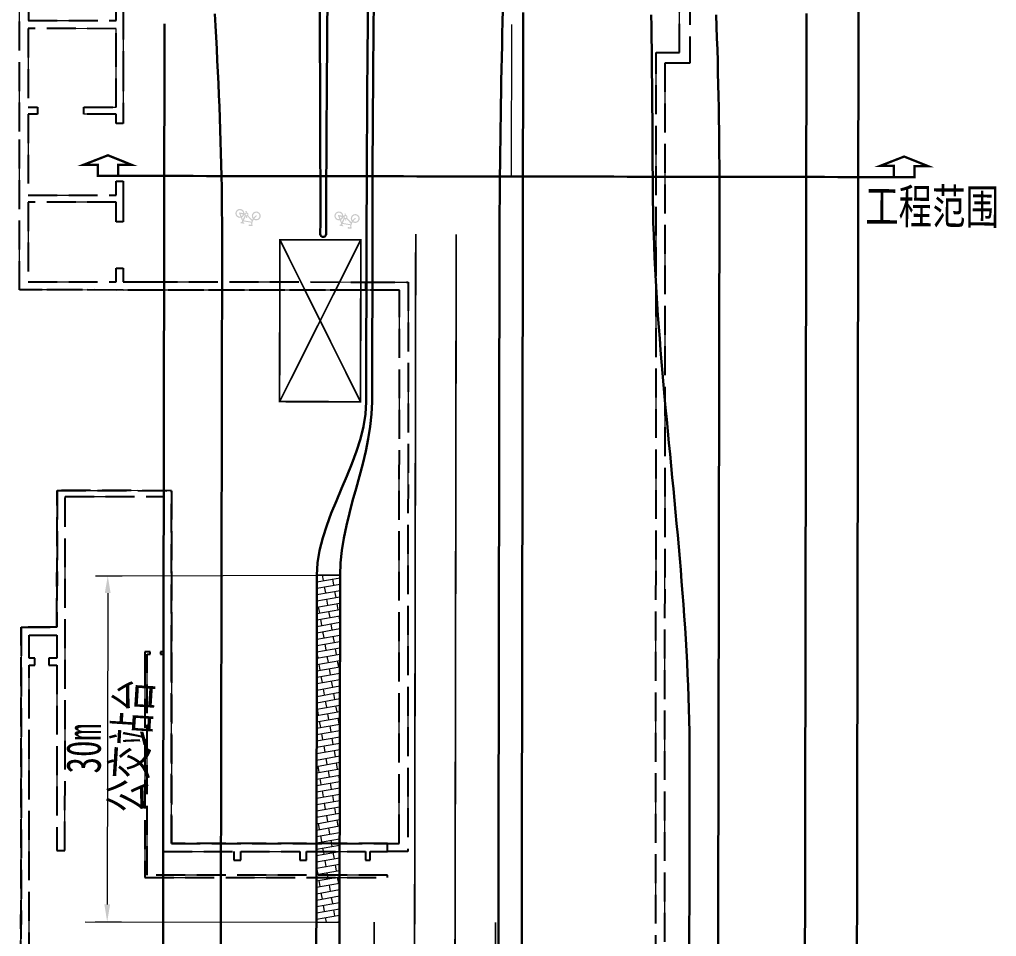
# Model space of a CAD drawing. Extents: x 0 to 531375, y 0 to 4335249.
# Drawn here: x 497930.1 to 498014.6, y 4326438.1 to 4326517.4 of the extents above; entities that cross this region are included whole.
import ezdxf

# ---------------------------------------------------------------- set-up
doc = ezdxf.new("R2010")
doc.units = 0
doc.header["$PDMODE"] = 1
for name, pattern in [('ACAD_ISO03W100', [30, 12, -18]), ('ACAD_ISO12W100', [21, 12, -3, 0, -3, 0, -3]), ('BX2-4', [6, 2, -4]), ('DASH', [0.35, 0.25, -0.1])]:
    doc.linetypes.add(name, pattern=pattern)
doc.layers.get('0').update_dxf_attribs({"lineweight": 15})
doc.layers.get('Defpoints').update_dxf_attribs({"color": 8, "lineweight": 15})
for name, color, linetype, lineweight in [('0.15匝道2-4线', 7, 'BX2-4', 15), ('1_平面辅助线', 8, 'Continuous', 15), ('_平面辅助线', 7, 'Continuous', 15), ('_纵断面竖曲线', 7, 'Continuous', 15), ('dl-gh', 7, 'ACAD_ISO12W100', 15), ('tj-标线', 7, 'Continuous', 15), ('ZHUCIBX', 7, 'Continuous', 15), ('地铁', 4, 'Continuous', 15), ('工程界面', 7, 'Continuous', 15), ('道路偏置线', 3, 'Continuous', 30)]:
    doc.layers.add(name, color=color, linetype=linetype, lineweight=lineweight)
doc.styles.add('EICAD', font='仿宋_GB2312.TTF', dxfattribs={"width": 0.707, "height": 3})
doc.styles.get("Standard").update_dxf_attribs({"font": '', "width": 0.7})
doc.styles.get('Standard').set_extended_font_data('仿宋_GB2312')
doc.dimstyles.new('ISO-25', dxfattribs={"dimscale": 0, "dimtxt": 3, "dimasz": 1.5, "dimexe": 1.25, "dimexo": 0.625, "dimtad": 1, "dimlfac": 100, "dimdsep": 46, "dimtxsty": 'Standard', "dimblk": 'ARCHTICK', "dimcen": 2.5, "dimclrd": 256, "dimclrt": 256, "dimadec": 0, "dimazin": 0, "dimtfac": 1, "dimtmove": 0, "dimatfit": 3, "dimfxl": 3.5, "dimfxlon": 1, "dimlwd": -1, "dimlwe": -1, "dimarcsym": 0})

# ---------------------------------------------------------------- blocks, each defined once
blk = doc.blocks.new('*D34')
at = {"layer": '_平面辅助线', "color": 0}
for p, q in [((497936.667, 4326469.278), (497938.971, 4326469.274)), ((497936.619, 4326439.351), (497938.924, 4326439.347))]:
    blk.add_line(p, q, dxfattribs=at)
at = {"layer": '_平面辅助线'}
blk.add_line((497937.719, 4326467.776), (497937.676, 4326440.849), dxfattribs=at)
for points in [[(497937.969, 4326467.776), (497937.469, 4326467.777), (497937.721, 4326469.276)], [(497937.426, 4326440.85), (497937.926, 4326440.849), (497937.674, 4326439.349)]]:
    blk.add_solid(points, dxfattribs=at)
at = {"layer": 'Defpoints', "color": 0}
for p in [(497936.042, 4326469.279), (497935.994, 4326439.352), (497937.674, 4326439.349)]:
    blk.add_point(p, dxfattribs=at)
at = {"layer": '_平面辅助线', "insert": (497935.645, 4326454.316), "char_height": 3, "attachment_point": 5, "rotation": 89.90926}
blk.add_mtext('30m', dxfattribs=at)
blk = doc.blocks.new('总图提取 2015 11 6')
at = {"layer": '地铁', "linetype": 'DASH', "lineweight": -3, "ltscale": 10}
for points in [[(106971.239, 294092.133), (106971.252, 294122.08)], [(106971.998, 294111.329), (106971.994, 294101.729), (106979.594, 294101.726), (106979.594, 294102.576)], [(106980.194, 294102.576), (106980.192, 294098.126), (106980.19, 294092.826), (106979.59, 294092.826), (106979.59, 294093.626), (106976.79, 294093.627), (106976.79, 294094.227), (106979.59, 294094.226), (106979.592, 294098.126), (106979.593, 294101.026), (106971.993, 294101.029), (106971.99, 294094.229), (106972.79, 294094.229), (106972.79, 294093.629), (106971.99, 294093.629), (106971.987, 294086.629), (106979.587, 294086.626), (106979.588, 294087.826), (106980.188, 294087.826), (106980.187, 294086.376), (106980.187, 294086.376), (106980.187, 294085.776), (106980.187, 294085.776), (106980.187, 294085.776), (106980.187, 294085.776), (106980.186, 294084.326), (106979.586, 294084.326), (106979.586, 294084.326), (106979.586, 294084.326), (106979.586, 294084.326), (106979.586, 294084.326), (106979.587, 294086.026), (106971.987, 294086.029), (106971.984, 294079.129), (106979.584, 294079.126), (106979.584, 294080.326), (106980.184, 294080.326), (106980.184, 294079.126), (106981.984, 294079.125), (106981.984, 294079.125), (106982.384, 294079.125), (106982.384, 294079.125), (107001.184, 294079.117), (107001.184, 294078.417), (106971.234, 294078.43), (106971.239, 294092.133)], [(106984.459, 293903.274), (106974.209, 293903.278), (106974.229, 293950.428), (107004.279, 293950.415), (107004.308, 294019.665), (106971.358, 294019.68), (106971.371, 294049.28), (106974.471, 294049.278), (106974.476, 294061.078), (106984.376, 294061.074), (106984.37, 294046.947), (106984.363, 294030.574), (107004.063, 294030.566), (107004.084, 294078.416), (106971.234, 294078.43), (106971.239, 294092.133), (106971.252, 294122.08)], [(107029.199, 294114.355), (107029.192, 294098.055), (107027.042, 294098.056), (107026.996, 293989.331), (107046.746, 293989.322), (107046.759, 294021.372), (107055.159, 294021.369), (107055.128, 293947.369), (107046.728, 293947.372), (107046.741, 293979.422), (107026.991, 293979.431), (107026.967, 293922.956), (107027.117, 293922.806), (107027.11, 293906.506), (107001.71, 293906.517), (107001.71, 293906.666), (106984.46, 293906.674), (106984.459, 293903.274)], [(106984.376, 294061.074), (106974.476, 294061.078), (106974.471, 294049.278), (106971.371, 294049.28), (106971.358, 294019.68)], [(106972.059, 294020.379), (106972.07, 294045.979), (106972.57, 294045.979), (106972.57, 294046.579), (106972.07, 294046.579), (106972.071, 294048.579), (106974.471, 294048.578), (106974.47, 294046.578), (106973.77, 294046.579), (106973.77, 294045.979), (106974.47, 294045.978), (106974.463, 294029.951), (106975.163, 294029.951), (106975.176, 294060.578), (106983.676, 294060.574), (106983.67, 294047.147), (106983.42, 294047.147), (106983.42, 294046.947), (106983.67, 294046.947), (106983.663, 294029.874), (106989.763, 294029.872), (106989.763, 294029.122), (106990.363, 294029.121), (106990.363, 294029.871), (106995.463, 294029.869), (106995.463, 294029.119), (106996.063, 294029.119), (106996.063, 294029.869), (107001.163, 294029.867), (107001.163, 294029.117), (107001.563, 294029.117), (107001.563, 294029.867), (107003.063, 294029.866), (107003.063, 294030.566), (106984.363, 294030.574), (106984.37, 294046.947), (106984.376, 294061.074), (106984.376, 294060.574)]]:
    blk.add_lwpolyline(points, dxfattribs=at)
for points in [[(107001.209, 294113.467), (107001.209, 294114.367), (107029.199, 294114.355), (107029.192, 294098.055), (107027.042, 294098.056), (107026.996, 293989.331), (107027.996, 293989.33), (107027.995, 293988.63), (107026.245, 293988.631), (107026.292, 294098.956), (107028.292, 294098.955), (107028.299, 294113.455)], [(107004.813, 294029.865), (107003.063, 294029.866), (107003.063, 294030.566), (107004.063, 294030.566), (107004.084, 294078.416), (107001.184, 294078.417), (107001.184, 294079.117), (107004.834, 294079.115)], [(107003.062, 294027.816), (106982.262, 294027.825), (106982.27, 294046.948), (106982.52, 294046.947), (106982.52, 294047.147), (106982.07, 294047.148), (106982.07, 294046.575), (106982.062, 294027.625), (107003.062, 294027.616)]]:
    blk.add_lwpolyline(points, close=True, dxfattribs=at)
blk = doc.blocks.new('A$C1FB5052D')
blk.add_blockref('总图提取 2015 11 6', (-107044.525, -294821.727))
blk = doc.blocks.new('天津2000地铁')
at = {"layer": '地铁', "linetype": 'DASH', "ltscale": 20}
for points in [[(-73.286, -729.594), (-73.273, -699.647)], [(-72.528, -710.398), (-72.532, -719.998), (-64.932, -720.001), (-64.932, -719.151)], [(-64.332, -719.151), (-64.333, -723.601), (-64.336, -728.901), (-64.936, -728.901), (-64.935, -728.101), (-67.735, -728.1), (-67.735, -727.5), (-64.935, -727.501), (-64.933, -723.601), (-64.932, -720.701), (-72.532, -720.698), (-72.535, -727.498), (-71.735, -727.498), (-71.735, -728.098), (-72.535, -728.098), (-72.538, -735.098), (-64.938, -735.101), (-64.938, -733.901), (-64.338, -733.901), (-64.338, -735.351), (-64.338, -735.351), (-64.339, -735.951), (-64.339, -735.951), (-64.339, -735.951), (-64.339, -735.951), (-64.339, -737.401), (-64.939, -737.401), (-64.939, -737.401), (-64.939, -737.401), (-64.939, -737.401), (-64.939, -737.401), (-64.939, -735.701), (-72.539, -735.698), (-72.542, -742.598), (-64.942, -742.601), (-64.941, -741.401), (-64.341, -741.401), (-64.342, -742.601), (-62.542, -742.602), (-62.542, -742.602), (-62.142, -742.602), (-62.142, -742.602), (-43.342, -742.61), (-43.342, -743.31), (-73.292, -743.297), (-73.286, -729.594)], [(-60.067, -918.454), (-70.317, -918.449), (-70.297, -871.299), (-40.247, -871.312), (-40.217, -802.062), (-73.167, -802.048), (-73.154, -772.448), (-70.054, -772.449), (-70.049, -760.649), (-60.149, -760.653), (-60.155, -774.78), (-60.162, -791.153), (-40.462, -791.162), (-40.442, -743.312), (-73.292, -743.297), (-73.286, -729.594), (-73.273, -699.647)], [(-15.326, -707.372), (-15.333, -723.672), (-17.483, -723.671), (-17.53, -832.396), (2.22, -832.405), (2.234, -800.355), (10.634, -800.358), (10.602, -874.358), (2.202, -874.355), (2.216, -842.305), (-17.534, -842.296), (-17.558, -898.771), (-17.408, -898.921), (-17.415, -915.221), (-42.815, -915.211), (-42.815, -915.061), (-60.065, -915.054), (-60.067, -918.454)], [(-60.149, -760.653), (-70.049, -760.649), (-70.054, -772.449), (-73.154, -772.448), (-73.167, -802.048)], [(-72.467, -801.348), (-72.456, -775.748), (-71.956, -775.748), (-71.955, -775.148), (-72.455, -775.148), (-72.455, -773.148), (-70.055, -773.149), (-70.055, -775.149), (-70.755, -775.149), (-70.756, -775.749), (-70.056, -775.749), (-70.063, -791.776), (-69.363, -791.776), (-69.349, -761.149), (-60.849, -761.153), (-60.855, -774.58), (-61.105, -774.58), (-61.105, -774.78), (-60.855, -774.78), (-60.863, -791.853), (-54.763, -791.855), (-54.763, -792.605), (-54.163, -792.606), (-54.163, -791.856), (-49.063, -791.858), (-49.063, -792.608), (-48.463, -792.608), (-48.463, -791.858), (-43.363, -791.86), (-43.363, -792.61), (-42.963, -792.61), (-42.963, -791.86), (-41.463, -791.861), (-41.462, -791.161), (-60.162, -791.153), (-60.155, -774.78), (-60.149, -760.653), (-60.149, -761.153)]]:
    blk.add_lwpolyline(points, dxfattribs=at)
for points in [[(-43.317, -708.26), (-43.316, -707.36), (-15.326, -707.372), (-15.333, -723.672), (-17.483, -723.671), (-17.53, -832.396), (-16.53, -832.397), (-16.53, -833.097), (-18.28, -833.096), (-18.233, -722.771), (-16.233, -722.772), (-16.227, -708.272)], [(-39.713, -791.862), (-41.463, -791.861), (-41.462, -791.161), (-40.462, -791.162), (-40.442, -743.312), (-43.342, -743.31), (-43.342, -742.61), (-39.692, -742.612)], [(-41.463, -793.911), (-62.263, -793.902), (-62.255, -774.78), (-62.005, -774.78), (-62.005, -774.58), (-62.455, -774.579), (-62.455, -775.152), (-62.464, -794.102), (-41.464, -794.111)]]:
    blk.add_lwpolyline(points, close=True, dxfattribs=at)

msp = doc.modelspace()

# ---------------------------------------------------------------- hatches: boundary and pattern name
at = {"layer": 'dl-gh'}
h = msp.add_hatch(dxfattribs=at)
h.set_pattern_fill('AR-BRSTD', color=6, scale=0.008, angle=10, style=0)
h.paths.add_polyline_path([(497957.80741, 4326469.32429), (497955.80742, 4326469.32746), (497955.7599, 4326439.3275), (497957.7599, 4326439.32433)])
at = {"layer": 'tj-标线', "lineweight": 211}
h = msp.add_hatch(color=256, dxfattribs=at)
edge = h.paths.add_edge_path(flags=16)
edge.add_line((497949.42345, 4326500.63769), (497949.10921, 4326500.69016))
edge.add_arc((497949.10329, 4326500.65473), 0.03593, 80.5202285, 201.7507232)
edge.add_line((497949.06992, 4326500.64142), (497949.19183, 4326500.33586))
edge.add_arc((497949.14599, 4326500.61082), 0.27876, 5.5309635, 279.4654652, ccw=False)
edge = h.paths.add_edge_path(flags=16)
edge.add_line((497949.41125, 4326500.52499), (497949.20942, 4326500.5587))
edge.add_line((497949.20942, 4326500.5587), (497949.28515, 4326500.36928))
edge.add_arc((497949.14627, 4326500.61067), 0.27849, 299.9145563, 342.0823065)
edge = h.paths.add_edge_path(flags=16)
edge.add_line((497949.40134, 4326500.07865), (497949.56153, 4326500.42279))
edge.add_arc((497949.71367, 4326500.51602), 0.17843, 183.7893081, 211.4993004, ccw=False)
edge.add_line((497949.53563, 4326500.50423), (497949.51828, 4326500.50713))
edge.add_arc((497949.14601, 4326500.61081), 0.38644, 297.6637866, 344.4366273, ccw=False)
edge.add_line((497949.32543, 4326500.26854), (497949.40134, 4326500.07865))
edge = h.paths.add_edge_path(flags=16)
edge.add_arc((497949.71367, 4326500.51602), 0.08299, 170.5202285, 530.5202285)
edge = h.paths.add_edge_path(flags=16)
edge.add_line((497950.1524, 4326499.89096), (497950.17425, 4326499.9531))
edge.add_line((497950.17425, 4326499.9531), (497949.79693, 4326500.3582))
edge.add_arc((497949.74521, 4326500.44408), 0.10025, 271.6190845, 301.0571121, ccw=False)
edge.add_line((497949.74804, 4326500.34387), (497949.75825, 4326500.27912))
edge.add_line((497949.75825, 4326500.27912), (497949.80045, 4326500.28257))
edge.add_line((497949.80045, 4326500.28257), (497949.80527, 4326500.22363))
edge.add_line((497949.80527, 4326500.22363), (497949.66614, 4326500.21226))
edge.add_line((497949.66614, 4326500.21226), (497949.66186, 4326500.26462))
edge.add_line((497949.66186, 4326500.26462), (497949.70385, 4326500.26744))
edge.add_line((497949.70385, 4326500.26744), (497949.70017, 4326500.3381))
edge.add_arc((497949.71367, 4326500.51602), 0.17843, 248.9887404, 265.6617938, ccw=False)
edge.add_line((497949.64969, 4326500.34945), (497949.49221, 4326500.0012))
edge.add_line((497949.49221, 4326500.0012), (497950.1524, 4326499.89096))
edge = h.paths.add_edge_path(flags=16)
edge.add_arc((497950.56323, 4326500.38951), 0.27878, 234.5653468, 574.2920909)
edge.add_arc((497951.18943, 4326499.56121), 1.08819, 127.7405333, 141.9150076, ccw=False)
edge.add_arc((497950.56387, 4326500.36788), 0.06739, 62.686925, 126.9476222, ccw=False)
edge.add_arc((497950.5683, 4326500.39375), 0.04311, -53.2541987, 52.0853606, ccw=False)
edge.add_arc((497951.17222, 4326499.58488), 0.96634, 126.7458013, 143.1566501)
edge.add_line((497950.39888, 4326500.16433), (497950.40161, 4326500.16237))
edge = h.paths.add_edge_path()
edge.add_arc((497950.56323, 4326500.38951), 0.38644, 234.5653468, 580.18677)
edge.add_arc((497951.18943, 4326499.56121), 1.08819, 147.8582825, 152.4512116)
edge.add_line((497950.22462, 4326500.0645), (497949.86503, 4326500.42153))
edge.add_arc((497949.71174, 4326500.5161), 0.18011, 328.3281407, 446.4360126)
edge.add_line((497949.72294, 4326500.69586), (497949.71775, 4326500.75068))
edge.add_line((497949.71775, 4326500.75068), (497949.77052, 4326500.75567))
edge.add_line((497949.77052, 4326500.75567), (497949.76444, 4326500.82005))
edge.add_line((497949.76444, 4326500.82005), (497949.60568, 4326500.80504))
edge.add_line((497949.60568, 4326500.80504), (497949.61176, 4326500.74066))
edge.add_line((497949.61176, 4326500.74066), (497949.66411, 4326500.74561))
edge.add_line((497949.66411, 4326500.74561), (497949.66929, 4326500.69078))
edge.add_arc((497949.72691, 4326500.50082), 0.19852, 106.8743458, 145.1600883)
edge.add_line((497949.56398, 4326500.61423), (497949.53235, 4326500.61951))
edge.add_arc((497949.14601, 4326500.61081), 0.38644, 1.2897374, 282.9197768)
edge.add_line((497949.23241, 4326500.23415), (497949.34477, 4326499.95252))
edge.add_line((497949.34477, 4326499.95252), (497949.31558, 4326499.88742))
edge.add_line((497949.31558, 4326499.88742), (497949.22249, 4326499.84826))
edge.add_arc((497949.23642, 4326499.81514), 0.03593, 112.8162048, 170.5202284)
edge.add_arc((497949.23578, 4326499.8022), 0.03958, 151.5445511, 258.347166)
edge.add_line((497949.22779, 4326499.76344), (497949.50717, 4326499.71679))
edge.add_arc((497949.51013, 4326499.73451), 0.01796, 260.5202285, 360.4708551)
edge.add_line((497949.52809, 4326499.73465), (497949.52791, 4326499.75763))
edge.add_arc((497949.49198, 4326499.75733), 0.03593, 0.4708552, 53.7144402)
edge.add_line((497949.51324, 4326499.78629), (497949.43079, 4326499.84683))
edge.add_line((497949.43079, 4326499.84683), (497949.46082, 4326499.9223))
edge.add_line((497949.46082, 4326499.9223), (497950.12806, 4326499.81089))
edge.add_line((497950.12806, 4326499.81089), (497950.1208, 4326499.76742))
edge.add_line((497950.1208, 4326499.76742), (497950.12, 4326499.75044))
edge.add_line((497950.12, 4326499.75044), (497950.12322, 4326499.73376))
edge.add_line((497950.12322, 4326499.73376), (497950.12718, 4326499.67231))
edge.add_arc((497950.09655, 4326499.66088), 0.0327, -30.6621133, 20.4583663, ccw=False)
edge.add_arc((497950.09655, 4326499.66088), 0.0327, 278.2174071, 329.3378867, ccw=False)
edge.add_line((497950.10122, 4326499.62852), (497949.96908, 4326499.65059))
edge.add_arc((497949.95843, 4326499.58681), 0.06467, 80.5202284, 170.5202285)
edge.add_arc((497949.95779, 4326499.58249), 0.06489, 166.6673788, 260.4473003)
edge.add_arc((497949.95761, 4326499.58141), 0.0638, 260.4473003, 271.3243636)
edge.add_line((497949.95909, 4326499.51763), (497950.21636, 4326499.52325))
edge.add_arc((497950.21599, 4326499.54049), 0.01724, 271.2514355, 332.0852798)
edge.add_line((497950.23122, 4326499.53242), (497950.24806, 4326499.56418))
edge.add_arc((497950.21631, 4326499.581), 0.03593, 332.0852796, 387.0312846)
edge.add_line((497950.24831, 4326499.59733), (497950.21951, 4326499.65378))
edge.add_arc((497950.28351, 4326499.68643), 0.07185, 173.4815519, 207.0312846, ccw=False)
edge.add_arc((497951.17222, 4326499.58488), 0.96634, 161.5145897, 173.4815518, ccw=False)
edge.add_arc((497951.17222, 4326499.58488), 0.96634, 149.5476275, 161.5145897, ccw=False)
h = msp.add_hatch(color=256, dxfattribs=at)
edge = h.paths.add_edge_path(flags=16)
edge.add_line((497957.98497, 4326500.41675), (497957.67073, 4326500.46923))
edge.add_arc((497957.66481, 4326500.43379), 0.03593, 80.5202285, 201.7507232)
edge.add_line((497957.63144, 4326500.42048), (497957.75335, 4326500.11492))
edge.add_arc((497957.70751, 4326500.38989), 0.27876, 5.5309635, 279.4654652, ccw=False)
edge = h.paths.add_edge_path(flags=16)
edge.add_line((497957.97277, 4326500.30406), (497957.77094, 4326500.33776))
edge.add_line((497957.77094, 4326500.33776), (497957.84667, 4326500.14835))
edge.add_arc((497957.70779, 4326500.38973), 0.27849, 299.9145563, 342.0823065)
edge = h.paths.add_edge_path(flags=16)
edge.add_line((497957.96286, 4326499.85772), (497958.12305, 4326500.20186))
edge.add_arc((497958.27519, 4326500.29508), 0.17843, 183.7893081, 211.4993004, ccw=False)
edge.add_line((497958.09715, 4326500.28329), (497958.0798, 4326500.28619))
edge.add_arc((497957.70753, 4326500.38987), 0.38644, 297.6637866, 344.4366273, ccw=False)
edge.add_line((497957.88695, 4326500.04761), (497957.96286, 4326499.85772))
edge = h.paths.add_edge_path(flags=16)
edge.add_arc((497958.27519, 4326500.29508), 0.08299, 170.5202285, 530.5202285)
edge = h.paths.add_edge_path(flags=16)
edge.add_line((497958.71392, 4326499.67003), (497958.73577, 4326499.73217))
edge.add_line((497958.73577, 4326499.73217), (497958.35845, 4326500.13727))
edge.add_arc((497958.30673, 4326500.22315), 0.10025, 271.6190845, 301.0571121, ccw=False)
edge.add_line((497958.30956, 4326500.12294), (497958.31977, 4326500.05818))
edge.add_line((497958.31977, 4326500.05818), (497958.36197, 4326500.06163))
edge.add_line((497958.36197, 4326500.06163), (497958.36679, 4326500.0027))
edge.add_line((497958.36679, 4326500.0027), (497958.22766, 4326499.99132))
edge.add_line((497958.22766, 4326499.99132), (497958.22338, 4326500.04368))
edge.add_line((497958.22338, 4326500.04368), (497958.26537, 4326500.0465))
edge.add_line((497958.26537, 4326500.0465), (497958.26169, 4326500.11716))
edge.add_arc((497958.27519, 4326500.29508), 0.17843, 248.9887404, 265.6617938, ccw=False)
edge.add_line((497958.21121, 4326500.12852), (497958.05373, 4326499.78026))
edge.add_line((497958.05373, 4326499.78026), (497958.71392, 4326499.67003))
edge = h.paths.add_edge_path(flags=16)
edge.add_arc((497959.12475, 4326500.16857), 0.27878, 234.5653468, 574.2920909)
edge.add_arc((497959.75095, 4326499.34027), 1.08819, 127.7405333, 141.9150076, ccw=False)
edge.add_arc((497959.12539, 4326500.14695), 0.06739, 62.686925, 126.9476222, ccw=False)
edge.add_arc((497959.12982, 4326500.17282), 0.04311, -53.2541987, 52.0853606, ccw=False)
edge.add_arc((497959.73374, 4326499.36395), 0.96634, 126.7458013, 143.1566501)
edge.add_line((497958.9604, 4326499.94339), (497958.96313, 4326499.94143))
edge = h.paths.add_edge_path()
edge.add_arc((497959.12475, 4326500.16857), 0.38644, 234.5653468, 580.18677)
edge.add_arc((497959.75095, 4326499.34027), 1.08819, 147.8582825, 152.4512116)
edge.add_line((497958.78614, 4326499.84357), (497958.42655, 4326500.20059))
edge.add_arc((497958.27326, 4326500.29516), 0.18011, 328.3281407, 446.4360126)
edge.add_line((497958.28446, 4326500.47492), (497958.27927, 4326500.52975))
edge.add_line((497958.27927, 4326500.52975), (497958.33204, 4326500.53473))
edge.add_line((497958.33204, 4326500.53473), (497958.32596, 4326500.59911))
edge.add_line((497958.32596, 4326500.59911), (497958.1672, 4326500.5841))
edge.add_line((497958.1672, 4326500.5841), (497958.17328, 4326500.51972))
edge.add_line((497958.17328, 4326500.51972), (497958.22563, 4326500.52467))
edge.add_line((497958.22563, 4326500.52467), (497958.23081, 4326500.46985))
edge.add_arc((497958.28843, 4326500.27988), 0.19852, 106.8743458, 145.1600883)
edge.add_line((497958.1255, 4326500.39329), (497958.09387, 4326500.39857))
edge.add_arc((497957.70753, 4326500.38987), 0.38644, 1.2897374, 282.9197768)
edge.add_line((497957.79393, 4326500.01322), (497957.90629, 4326499.73159))
edge.add_line((497957.90629, 4326499.73159), (497957.8771, 4326499.66648))
edge.add_line((497957.8771, 4326499.66648), (497957.78401, 4326499.62732))
edge.add_arc((497957.79794, 4326499.59421), 0.03593, 112.8162048, 170.5202284)
edge.add_arc((497957.7973, 4326499.58127), 0.03958, 151.5445511, 258.347166)
edge.add_line((497957.78931, 4326499.54251), (497958.06869, 4326499.49585))
edge.add_arc((497958.07165, 4326499.51357), 0.01796, 260.5202285, 360.4708551)
edge.add_line((497958.08962, 4326499.51372), (497958.08943, 4326499.53669))
edge.add_arc((497958.0535, 4326499.5364), 0.03593, 0.4708552, 53.7144402)
edge.add_line((497958.07476, 4326499.56536), (497957.99231, 4326499.62589))
edge.add_line((497957.99231, 4326499.62589), (497958.02234, 4326499.70137))
edge.add_line((497958.02234, 4326499.70137), (497958.68958, 4326499.58995))
edge.add_line((497958.68958, 4326499.58995), (497958.68232, 4326499.54648))
edge.add_line((497958.68232, 4326499.54648), (497958.68152, 4326499.52951))
edge.add_line((497958.68152, 4326499.52951), (497958.68474, 4326499.51282))
edge.add_line((497958.68474, 4326499.51282), (497958.6887, 4326499.45138))
edge.add_arc((497958.65807, 4326499.43995), 0.0327, -30.6621133, 20.4583663, ccw=False)
edge.add_arc((497958.65807, 4326499.43995), 0.0327, 278.2174071, 329.3378867, ccw=False)
edge.add_line((497958.66274, 4326499.40759), (497958.5306, 4326499.42965))
edge.add_arc((497958.51995, 4326499.36587), 0.06467, 80.5202284, 170.5202285)
edge.add_arc((497958.51931, 4326499.36156), 0.06489, 166.6673788, 260.4473003)
edge.add_arc((497958.51913, 4326499.36048), 0.0638, 260.4473003, 271.3243636)
edge.add_line((497958.52061, 4326499.29669), (497958.77788, 4326499.30231))
edge.add_arc((497958.77751, 4326499.31955), 0.01724, 271.2514355, 332.0852798)
edge.add_line((497958.79275, 4326499.31148), (497958.80958, 4326499.34325))
edge.add_arc((497958.77783, 4326499.36007), 0.03593, 332.0852796, 387.0312846)
edge.add_line((497958.80983, 4326499.37639), (497958.78103, 4326499.43284))
edge.add_arc((497958.84503, 4326499.46549), 0.07185, 173.4815519, 207.0312846, ccw=False)
edge.add_arc((497959.73374, 4326499.36395), 0.96634, 161.5145897, 173.4815518, ccw=False)
edge.add_arc((497959.73374, 4326499.36395), 0.96634, 149.5476275, 161.5145897, ccw=False)

# ---------------------------------------------------------------- linework, layer by layer
at = {"color": 7}
msp.add_lwpolyline([(498002.3305, 4326325.97064), (498002.63289, 4326516.90105)], dxfattribs=at)
at = {"layer": '0.15匝道2-4线', "color": 2, "linetype": 'ByBlock', "const_width": 0.15, "flags": 128}
for points in [[(497952.58118, 4326484.33259), (497952.60335, 4326498.33257), (497959.60334, 4326498.32149), (497959.58117, 4326484.3215), (497952.58118, 4326484.33259)], [(497959.60334, 4326498.32149), (497952.58118, 4326484.33259)], [(497952.60335, 4326498.33257), (497959.58117, 4326484.3215)]]:
    msp.add_lwpolyline(points, dxfattribs=at)
at = {"layer": '1_平面辅助线', "color": 2}
for points in [[(497937.6841, 4326469.27587), (497957.72728, 4326469.32442)], [(497935.7614, 4326439.35917), (497957.7599, 4326439.32433)]]:
    msp.add_lwpolyline(points, dxfattribs=at)
at = {"layer": '_纵断面竖曲线'}
msp.add_lwpolyline([(497972.63286, 4326516.9488), (497972.61204, 4326503.80089)], dxfattribs=at)
at = {"layer": 'dl-gh', "color": 6}
msp.add_lwpolyline([(497957.80741, 4326469.32429), (497955.80742, 4326469.32746), (497955.7599, 4326439.3275), (497957.7599, 4326439.32433), (497957.80741, 4326469.32429)], close=True, dxfattribs=at)
at = {"layer": 'ZHUCIBX', "color": 7}
msp.add_lwpolyline([(498002.3305, 4326325.97064), (498002.63289, 4326516.90105)], dxfattribs=at)
at = {"layer": '工程界面', "color": 7, "const_width": 0.2}
for points in [[(497938.62177, 4326504.81651), (497938.62024, 4326503.85473), (497936.84986, 4326503.85753), (497936.85139, 4326504.81931), (497935.64855, 4326504.82122), (497937.73787, 4326505.63383), (497939.77817, 4326504.81468), (497938.62177, 4326504.81651)], [(498007.47604, 4326504.70746), (498007.47452, 4326503.74568), (498005.70414, 4326503.74848), (498005.70566, 4326504.71026), (498004.50282, 4326504.71217), (498006.59214, 4326505.52478), (498008.63245, 4326504.70563), (498007.47604, 4326504.70746)], [(498005.70414, 4326503.74848), (497938.62024, 4326503.85473)]]:
    msp.add_lwpolyline(points, dxfattribs=at)
at = {"layer": '道路偏置线', "color": 1}
msp.add_lwpolyline([(498003.74343, 4326572.63878, 0.00910684), (498002.63348, 4326517.28489)], format="xyb", dxfattribs=at)
at = {"layer": '道路偏置线', "color": 5, "flags": 128}
for points in [[(497947.60415, 4326498.84049), (497947.60336, 4326499.84049), (497947.59797, 4326500.8405), (497947.58816, 4326501.84052), (497947.57413, 4326502.84054), (497947.55607, 4326503.84057), (497947.53416, 4326504.84061), (497947.50861, 4326505.84065), (497947.4796, 4326506.8407), (497947.44733, 4326507.84075), (497947.41199, 4326508.84081), (497947.37376, 4326509.84087), (497947.33285, 4326510.84094), (497947.28944, 4326511.84101), (497947.24373, 4326512.84108), (497947.1959, 4326513.84116), (497947.14616, 4326514.84124), (497947.09469, 4326515.84132), (497947.04168, 4326516.8414), (497946.98759, 4326517.85559)], [(497947.50991, 4326439.34057), (497947.50704, 4326438.33641), (497947.50164, 4326437.33225)]]:
    msp.add_lwpolyline(points, dxfattribs=at)
at = {"layer": '道路偏置线', "flags": 128}
for points in [[(497956.05175, 4326518.22816), (497956.05682, 4326517.19682), (497956.06222, 4326516.17406), (497956.06744, 4326515.15364), (497956.07244, 4326514.13322), (497956.0772, 4326513.1128), (497956.08169, 4326512.09239), (497956.08589, 4326511.07197), (497956.08977, 4326510.05156), (497956.09331, 4326509.03114), (497956.09648, 4326508.01073), (497956.09925, 4326506.99031), (497956.1016, 4326505.9699), (497956.10351, 4326504.94949), (497956.10494, 4326503.92908), (497956.10588, 4326502.90866), (497956.10629, 4326501.88825), (497956.10615, 4326500.86784), (497956.10544, 4326499.84744), (497956.10414, 4326498.82703)], [(497956.71898, 4326518.22657), (497956.70967, 4326517.19569), (497956.701, 4326516.17304), (497956.69255, 4326515.15265), (497956.68432, 4326514.13225), (497956.67632, 4326513.11186), (497956.6686, 4326512.09146), (497956.66117, 4326511.07106), (497956.65405, 4326510.05066), (497956.64728, 4326509.03026), (497956.64088, 4326508.00986), (497956.63488, 4326506.98946), (497956.6293, 4326505.96906), (497956.62416, 4326504.94866), (497956.61949, 4326503.92826), (497956.61533, 4326502.90786), (497956.61168, 4326501.88745), (497956.60858, 4326500.86705), (497956.60606, 4326499.84664), (497956.60414, 4326498.82624)], [(497960.10413, 4326498.82069), (497960.10606, 4326499.8411), (497960.10858, 4326500.86151), (497960.11168, 4326501.88191), (497960.11532, 4326502.90231), (497960.11949, 4326503.92272), (497960.12416, 4326504.94312), (497960.12929, 4326505.96352), (497960.13488, 4326506.98392), (497960.14088, 4326508.00432), (497960.14728, 4326509.02472), (497960.15405, 4326510.04512), (497960.16116, 4326511.06552), (497960.16859, 4326512.08591), (497960.17632, 4326513.10631), (497960.18431, 4326514.12671), (497960.19255, 4326515.14711), (497960.201, 4326516.1675), (497960.20966, 4326517.18966), (497960.21897, 4326518.21822)], [(497960.71897, 4326518.21703), (497960.70966, 4326517.18879), (497960.701, 4326516.16671), (497960.69255, 4326515.14631), (497960.68431, 4326514.12592), (497960.67632, 4326513.10552), (497960.66859, 4326512.08512), (497960.66116, 4326511.06473), (497960.65405, 4326510.04433), (497960.64728, 4326509.02393), (497960.64088, 4326508.00353), (497960.63488, 4326506.98313), (497960.62929, 4326505.96273), (497960.62416, 4326504.94233), (497960.61949, 4326503.92193), (497960.61532, 4326502.90152), (497960.61168, 4326501.88112), (497960.60858, 4326500.86071), (497960.60606, 4326499.84031), (497960.60413, 4326498.8199)], [(497984.84801, 4326503.78151), (497984.848, 4326503.78397), (497984.84371, 4326504.78446), (497984.8385, 4326505.78493), (497984.83243, 4326506.78537), (497984.82553, 4326507.78579), (497984.81787, 4326508.78619), (497984.80949, 4326509.78656), (497984.80044, 4326510.78691), (497984.79076, 4326511.78724), (497984.78051, 4326512.78755), (497984.76972, 4326513.78783), (497984.75846, 4326514.78809), (497984.74677, 4326515.78833), (497984.73469, 4326516.78854), (497984.72249, 4326517.78228)], [(497990.33822, 4326517.76866), (497990.37232, 4326516.77805), (497990.40513, 4326515.77375), (497990.43619, 4326514.76979), (497990.46531, 4326513.76653), (497990.49231, 4326512.76397), (497990.51702, 4326511.76211), (497990.53928, 4326510.76095), (497990.55891, 4326509.76049), (497990.57575, 4326508.76074), (497990.58961, 4326507.76168), (497990.60034, 4326506.76333), (497990.60776, 4326505.76569), (497990.6117, 4326504.76874), (497990.61201, 4326503.76484)], [(497988.03283, 4326453.77641), (497988.03055, 4326454.77646), (497988.02075, 4326455.77653), (497988.00374, 4326456.7766), (497987.97984, 4326457.77669), (497987.94935, 4326458.77679), (497987.91261, 4326459.7769), (497987.8699, 4326460.77702), (497987.82156, 4326461.77714), (497987.76789, 4326462.77728), (497987.70921, 4326463.77742), (497987.64583, 4326464.77757), (497987.57806, 4326465.77773), (497987.50621, 4326466.77789), (497987.43061, 4326467.77806), (497987.35156, 4326468.77824), (497987.26937, 4326469.77842), (497987.18437, 4326470.77861), (497987.09686, 4326471.7788), (497987.00715, 4326472.77899), (497986.91557, 4326473.77918), (497986.82242, 4326474.77938), (497986.72802, 4326475.77958), (497986.63267, 4326476.77978), (497986.5367, 4326477.77998), (497986.44042, 4326478.78019), (497986.34413, 4326479.78039), (497986.24816, 4326480.78059), (497986.15282, 4326481.78079), (497986.05841, 4326482.78099), (497985.96526, 4326483.78119), (497985.87368, 4326484.78139), (497985.78397, 4326485.78158), (497985.69646, 4326486.78177), (497985.61146, 4326487.78195), (497985.52927, 4326488.78214), (497985.45022, 4326489.78231), (497985.37462, 4326490.78248), (497985.30278, 4326491.78265), (497985.23501, 4326492.7828), (497985.17162, 4326493.78295), (497985.11294, 4326494.7831), (497985.05927, 4326495.78323), (497985.01093, 4326496.78336), (497984.96823, 4326497.78348), (497984.93148, 4326498.78359), (497984.901, 4326499.78368), (497984.87709, 4326500.78377), (497984.86009, 4326501.78385), (497984.85028, 4326502.78392), (497984.848, 4326503.78397)], [(497988.03283, 4326453.77641), (497987.98883, 4326425.99348)], [(497955.7599, 4326439.3275), (497955.75767, 4326438.32334), (497955.75418, 4326437.31918)], [(497957.7599, 4326439.32433), (497957.7567, 4326438.32017), (497957.75036, 4326437.31602)]]:
    msp.add_lwpolyline(points, dxfattribs=at)
at = {"layer": '道路偏置线', "color": 40, "flags": 128}
for points in [[(497971.60412, 4326498.80248), (497971.60666, 4326499.82289), (497971.61099, 4326500.84329), (497971.61705, 4326501.86369), (497971.62475, 4326502.88409), (497971.63402, 4326503.90448), (497971.64478, 4326504.92487), (497971.65695, 4326505.94526), (497971.67046, 4326506.96565), (497971.68523, 4326507.98604), (497971.70119, 4326509.00642), (497971.71825, 4326510.0268), (497971.73635, 4326511.04718), (497971.7554, 4326512.06756), (497971.77533, 4326513.08794), (497971.79607, 4326514.10832), (497971.81753, 4326515.12869), (497971.83964, 4326516.14907), (497971.86234, 4326517.16955), (497971.886, 4326518.19041)], [(497973.63253, 4326517.97405), (497973.63286, 4326516.94722)]]:
    msp.add_lwpolyline(points, dxfattribs=at)
at = {"layer": '道路偏置线', "color": 5}
for points in [[(497998.13283, 4326516.90842), (497998.13441, 4326517.90148)], [(497998.13283, 4326516.90842), (497997.83044, 4326325.97777)], [(497947.60415, 4326498.84049), (497947.50991, 4326439.34057)]]:
    msp.add_lwpolyline(points, dxfattribs=at)
at = {"layer": '道路偏置线', "color": 1}
for points in [[(497942.32468, 4326322.38773), (497942.6329, 4326516.99608)], [(498002.3305, 4326325.97064), (498002.6336, 4326517.35231)]]:
    msp.add_lwpolyline(points, dxfattribs=at)
at = {"layer": '道路偏置线', "color": 40}
for points in [[(497973.63286, 4326516.94722), (497973.3192, 4326318.90153)], [(497971.60412, 4326498.80248), (497971.3192, 4326318.9047)]]:
    msp.add_lwpolyline(points, dxfattribs=at)
at = {"layer": '道路偏置线'}
for points in [[(497990.61201, 4326503.77238), (497990.53282, 4326453.77245)], [(497960.10413, 4326498.82069), (497960.08117, 4326484.32071)], [(497960.60413, 4326498.8199), (497960.58117, 4326484.31992)], [(497960.08117, 4326484.32071), (497960.01752, 4326483.24938), (497959.84235, 4326482.17823), (497959.57426, 4326481.10723), (497959.23182, 4326480.03634), (497958.83362, 4326478.96554), (497958.39825, 4326477.8948), (497957.94429, 4326476.82409), (497957.49034, 4326475.75338), (497957.05497, 4326474.68264), (497956.65677, 4326473.61184), (497956.31433, 4326472.54095), (497956.04623, 4326471.46994), (497955.87107, 4326470.39879), (497955.80742, 4326469.32746)], [(497960.58117, 4326484.31992), (497960.53938, 4326483.24856), (497960.42544, 4326482.17731), (497960.25137, 4326481.10615), (497960.02919, 4326480.03508), (497959.77093, 4326478.96405), (497959.48863, 4326477.89307), (497959.19429, 4326476.82211), (497958.89996, 4326475.75114), (497958.61765, 4326474.68016), (497958.35939, 4326473.60914), (497958.13721, 4326472.53806), (497957.96314, 4326471.46691), (497957.8492, 4326470.39566), (497957.80741, 4326469.32429)], [(497955.80742, 4326469.32746), (497955.7599, 4326439.3275)], [(497957.80741, 4326469.32429), (497957.7599, 4326439.32433)], [(497990.53282, 4326453.77245), (497990.48882, 4326425.98952)]]:
    msp.add_lwpolyline(points, dxfattribs=at)
at = {"layer": '道路偏置线', "color": 0, "linetype": 'ACAD_ISO03W100', "ltscale": 0.3, "const_width": 0.15}
for points in [[(497964.35413, 4326498.81396), (497964.33116, 4326484.31398)], [(497967.85412, 4326498.80842), (497967.83116, 4326484.30844)], [(497964.33116, 4326484.31398), (497964.25989, 4326439.31404)], [(497967.83116, 4326484.30844), (497967.75989, 4326439.30849)]]:
    msp.add_lwpolyline(points, dxfattribs=at)
at = {"layer": '道路偏置线'}
msp.add_lwpolyline([(497956.10414, 4326498.82703, 1), (497956.60414, 4326498.82624)], format="xyb", dxfattribs=at)
at = {"layer": '道路偏置线', "color": 0, "linetype": 'ACAD_ISO03W100', "ltscale": 0.3, "const_width": 0.15, "flags": 128}
for points in [[(497958.15176, 4326371.04067), (497958.15495, 4326372.04483), (497958.1613, 4326373.04898), (497958.1707, 4326374.05313), (497958.18305, 4326375.05727), (497958.19827, 4326376.06141), (497958.21625, 4326377.06554), (497958.23691, 4326378.06967), (497958.26014, 4326379.0738), (497958.28586, 4326380.07792), (497958.31395, 4326381.08204), (497958.34434, 4326382.08615), (497958.37693, 4326383.09026), (497958.41161, 4326384.09437), (497958.44829, 4326385.09847), (497958.48689, 4326386.10257), (497958.52729, 4326387.10667), (497958.56942, 4326388.11077), (497958.61316, 4326389.11486), (497958.65843, 4326390.11895), (497958.70514, 4326391.12304), (497958.75318, 4326392.12713), (497958.80246, 4326393.13121), (497958.85288, 4326394.13529), (497958.90435, 4326395.13938), (497958.95678, 4326396.14345), (497959.01007, 4326397.14753), (497959.06412, 4326398.15161), (497959.11884, 4326399.15568), (497959.17413, 4326400.15976), (497959.22989, 4326401.16383), (497959.28604, 4326402.16791), (497959.34248, 4326403.17198), (497959.3991, 4326404.17605), (497959.45583, 4326405.18013), (497959.51255, 4326406.1842), (497959.56917, 4326407.18827), (497959.62561, 4326408.19234), (497959.68176, 4326409.19642), (497959.73753, 4326410.20049), (497959.79282, 4326411.20457), (497959.84753, 4326412.20864), (497959.90158, 4326413.21272), (497959.95487, 4326414.2168), (497960.0073, 4326415.22088), (497960.05877, 4326416.22496), (497960.1092, 4326417.22904), (497960.15848, 4326418.23312), (497960.20651, 4326419.23721), (497960.25322, 4326420.2413), (497960.29849, 4326421.24539), (497960.34224, 4326422.24948), (497960.38436, 4326423.25358), (497960.42477, 4326424.25768), (497960.46336, 4326425.26178), (497960.50005, 4326426.26588), (497960.53473, 4326427.26999), (497960.56731, 4326428.2741), (497960.5977, 4326429.27821), (497960.6258, 4326430.28233), (497960.65151, 4326431.28645), (497960.67474, 4326432.29058), (497960.6954, 4326433.29471), (497960.71338, 4326434.29884), (497960.7286, 4326435.30298), (497960.74096, 4326436.30712), (497960.75036, 4326437.31127), (497960.7567, 4326438.31542), (497960.7599, 4326439.31958)], [(497961.40175, 4326371.03552), (497961.40511, 4326372.03968), (497961.41193, 4326373.04383), (497961.42211, 4326374.04798), (497961.43554, 4326375.05212), (497961.45212, 4326376.05625), (497961.47175, 4326377.06039), (497961.49431, 4326378.06451), (497961.51971, 4326379.06863), (497961.54783, 4326380.07275), (497961.57858, 4326381.07687), (497961.61185, 4326382.08098), (497961.64753, 4326383.08508), (497961.68552, 4326384.08918), (497961.72572, 4326385.09328), (497961.76801, 4326386.09738), (497961.8123, 4326387.10147), (497961.85847, 4326388.10556), (497961.90644, 4326389.10965), (497961.95608, 4326390.11373), (497962.00729, 4326391.11781), (497962.05998, 4326392.12189), (497962.11402, 4326393.12597), (497962.16933, 4326394.13004), (497962.22579, 4326395.13411), (497962.28331, 4326396.13819), (497962.34176, 4326397.14226), (497962.40106, 4326398.14632), (497962.46109, 4326399.15039), (497962.52175, 4326400.15446), (497962.58293, 4326401.15852), (497962.64454, 4326402.16259), (497962.70646, 4326403.16665), (497962.76859, 4326404.17072), (497962.83082, 4326405.17478), (497962.89306, 4326406.17884), (497962.95519, 4326407.18291), (497963.01711, 4326408.18697), (497963.07871, 4326409.19104), (497963.1399, 4326410.1951), (497963.20056, 4326411.19917), (497963.26059, 4326412.20324), (497963.31988, 4326413.2073), (497963.37834, 4326414.21137), (497963.43585, 4326415.21545), (497963.49231, 4326416.21952), (497963.54762, 4326417.22359), (497963.60167, 4326418.22767), (497963.65435, 4326419.23175), (497963.70557, 4326420.23583), (497963.75521, 4326421.23991), (497963.80317, 4326422.244), (497963.84935, 4326423.24809), (497963.89363, 4326424.25218), (497963.93593, 4326425.25628), (497963.97612, 4326426.26038), (497964.01411, 4326427.26448), (497964.0498, 4326428.26858), (497964.08306, 4326429.27269), (497964.11381, 4326430.27681), (497964.14194, 4326431.28093), (497964.16734, 4326432.28505), (497964.1899, 4326433.28917), (497964.20952, 4326434.29331), (497964.2261, 4326435.29744), (497964.23954, 4326436.30158), (497964.24972, 4326437.30573), (497964.25654, 4326438.30988), (497964.25989, 4326439.31404)], [(497964.65175, 4326371.03038), (497964.65527, 4326372.03453), (497964.66256, 4326373.03868), (497964.67352, 4326374.04283), (497964.68803, 4326375.04697), (497964.70597, 4326376.0511), (497964.72724, 4326377.05523), (497964.75171, 4326378.05935), (497964.77927, 4326379.06347), (497964.80981, 4326380.06759), (497964.84321, 4326381.0717), (497964.87935, 4326382.0758), (497964.91813, 4326383.0799), (497964.95943, 4326384.084), (497965.00314, 4326385.08809), (497965.04913, 4326386.09218), (497965.0973, 4326387.09627), (497965.14753, 4326388.10035), (497965.19971, 4326389.10443), (497965.25372, 4326390.10851), (497965.30944, 4326391.11258), (497965.36677, 4326392.11665), (497965.42559, 4326393.12072), (497965.48578, 4326394.12479), (497965.54723, 4326395.12885), (497965.60983, 4326396.13292), (497965.67345, 4326397.13698), (497965.738, 4326398.14104), (497965.80334, 4326399.1451), (497965.86937, 4326400.14916), (497965.93597, 4326401.15321), (497966.00303, 4326402.15727), (497966.07044, 4326403.16132), (497966.13807, 4326404.16538), (497966.20582, 4326405.16943), (497966.27357, 4326406.17349), (497966.3412, 4326407.17755), (497966.4086, 4326408.1816), (497966.47566, 4326409.18566), (497966.54227, 4326410.18971), (497966.6083, 4326411.19377), (497966.67364, 4326412.19783), (497966.73818, 4326413.20189), (497966.80181, 4326414.20595), (497966.8644, 4326415.21002), (497966.92585, 4326416.21408), (497966.98605, 4326417.21815), (497967.04486, 4326418.22222), (497967.10219, 4326419.22629), (497967.15792, 4326420.23036), (497967.21193, 4326421.23444), (497967.2641, 4326422.23852), (497967.31433, 4326423.2426), (497967.3625, 4326424.24669), (497967.4085, 4326425.25078), (497967.4522, 4326426.25487), (497967.4935, 4326427.25897), (497967.53228, 4326428.26307), (497967.56843, 4326429.26717), (497967.60183, 4326430.27128), (497967.63237, 4326431.2754), (497967.65993, 4326432.27952), (497967.6844, 4326433.28364), (497967.70566, 4326434.28777), (497967.72361, 4326435.2919), (497967.73811, 4326436.29604), (497967.74907, 4326437.30019), (497967.75637, 4326438.30434), (497967.75989, 4326439.30849)], [(497971.25988, 4326439.30295), (497971.25621, 4326438.29879), (497971.24843, 4326437.29464), (497971.23669, 4326436.2905), (497971.22111, 4326435.28636), (497971.2018, 4326434.28223), (497971.1789, 4326433.27811), (497971.15252, 4326432.27398), (497971.1228, 4326431.26987), (497971.08985, 4326430.26576), (497971.0538, 4326429.26165), (497971.01477, 4326428.25755), (497970.97289, 4326427.25346), (497970.92828, 4326426.24937), (497970.88107, 4326425.24528), (497970.83137, 4326424.24119), (497970.77932, 4326423.23711), (497970.72504, 4326422.23304), (497970.66864, 4326421.22896), (497970.61027, 4326420.2249), (497970.55003, 4326419.22083), (497970.48806, 4326418.21676), (497970.42447, 4326417.2127), (497970.35939, 4326416.20864), (497970.29296, 4326415.20459), (497970.22528, 4326414.20053), (497970.15648, 4326413.19648), (497970.08669, 4326412.19243), (497970.01604, 4326411.18837), (497969.94464, 4326410.18433), (497969.87262, 4326409.18028), (497969.8001, 4326408.17623), (497969.72721, 4326407.17218), (497969.65407, 4326406.16814), (497969.58081, 4326405.16409), (497969.50755, 4326404.16004), (497969.43442, 4326403.156), (497969.36153, 4326402.15195), (497969.28901, 4326401.1479), (497969.21699, 4326400.14385), (497969.14559, 4326399.1398), (497969.07493, 4326398.13575), (497969.00515, 4326397.1317), (497968.93635, 4326396.12765), (497968.86867, 4326395.12359), (497968.80223, 4326394.11954), (497968.73716, 4326393.11548), (497968.67357, 4326392.11142), (497968.6116, 4326391.10735), (497968.55136, 4326390.10328), (497968.49298, 4326389.09921), (497968.43659, 4326388.09514), (497968.38231, 4326387.09107), (497968.33026, 4326386.08699), (497968.28056, 4326385.0829), (497968.23335, 4326384.07881), (497968.18874, 4326383.07472), (497968.14686, 4326382.07063), (497968.10783, 4326381.06653), (497968.07178, 4326380.06242), (497968.03883, 4326379.05831), (497968.0091, 4326378.05419), (497967.98273, 4326377.05007), (497967.95983, 4326376.04595), (497967.94052, 4326375.04182), (497967.92493, 4326374.03768), (497967.91319, 4326373.03353), (497967.90542, 4326372.02938), (497967.90174, 4326371.02523)]]:
    msp.add_lwpolyline(points, dxfattribs=at)

# ---------------------------------------------------------------- block references
at = {"layer": '地铁', "color": 1}
msp.add_blockref('天津2000地铁', (498003.38431, 4327237.28522), dxfattribs=at)
at = {"layer": '地铁'}
msp.add_blockref('A$C1FB5052D', (498003.38431, 4327237.28522), dxfattribs=at)

# ---------------------------------------------------------------- texts
at = {"layer": '工程界面', "color": 1, "style": 'EICAD', "width": 0.707}
msp.add_text('工程范围', height=3, rotation=359.6929572, dxfattribs=at).set_placement((498003.21633, 4326499.74108))
at = {"layer": '工程界面', "style": 'EICAD', "width": 0.707}
msp.add_text('公交站台', height=3, rotation=86.32274, dxfattribs=at).set_placement((497940.81811, 4326448.70088))

# ---------------------------------------------------------------- dimensions: what is measured, and where the dimension line sits
at = {"layer": '_平面辅助线'}
dim = msp.add_linear_dim(base=(497937.6736, 4326439.34915), p1=(497936.04151, 4326469.27901), p2=(497935.99411, 4326439.35181), angle=269.9092568, text='30m', dimstyle='ISO-25', override={"dimscale": 1, "dimsah": 1}, dxfattribs=at)
dim.commit()
dim.dimension.update_dxf_attribs({"geometry": '*D34', "text_midpoint": (497937.6973, 4326454.31275), "dimtype": 161})

doc.saveas('drawing.dxf')
